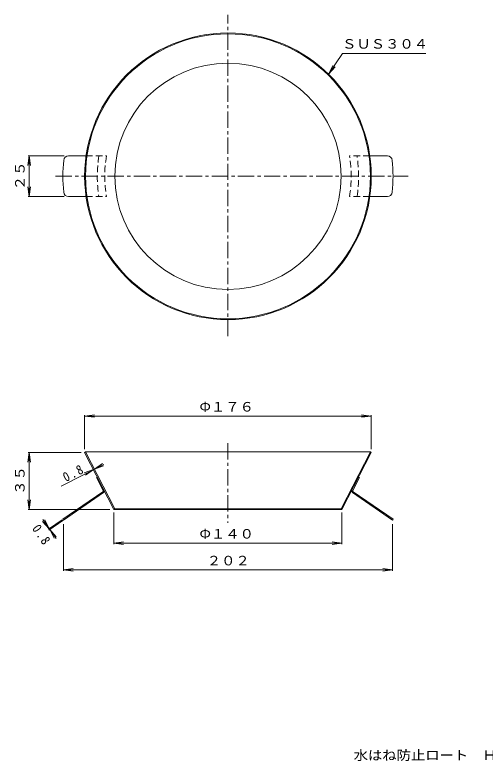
# Model space of a CAD drawing. Units: millimetres, scale not verified. Extents: x -339 to 375, y -270 to 189.
# Drawn here: x -339 to -50.3, y -269.5 to 188.6 of the extents above; entities that cross this region are included whole.
import ezdxf
from ezdxf.enums import TextEntityAlignment as Align

# ---------------------------------------------------------------- set-up
doc = ezdxf.new("R2010")
doc.units = ezdxf.units.MM
doc.header["$LTSCALE"] = 2
for name, pattern in [('CHAIN1', [8, 5, -1, 1, -1]), ('DASHED2', [3, 2, -1]), ('DOUBLE_CHAIN1', [8.8, 5, -1, 0.6, -0.6, 0.6, -1])]:
    doc.linetypes.add(name, pattern=pattern)
doc.layers.add('1-4_1-4ﾚｲﾔ', color=2, linetype='Continuous', lineweight=9)
doc.layers.add('1-F', color=7, linetype='Continuous', lineweight=9)
doc.layers.add('F-5_F-5ﾚｲﾔ', color=2, linetype='Continuous')
doc.styles.add('ＭＳ ゴシック', font='')
doc.styles.get('ＭＳ ゴシック').set_extended_font_data('MS Gothic')

msp = doc.modelspace()

# ---------------------------------------------------------------- linework, layer by layer
at = {"layer": '1-4_1-4ﾚｲﾔ', "linetype": 'CHAIN1'}
for p, q in [((-208.15, -8.708), (-208.15, 188.634)), ((-314.018, 89.551), (-97.476, 89.551)), ((-208.15, -74.325), (-208.15, -123.247))]:
    msp.add_line(p, q, dxfattribs=at)
at = {"layer": '1-4_1-4ﾚｲﾔ'}
for p, q in [((-306.03, 102.051), (-295.258, 102.051)), ((-110.271, 102.051), (-121.043, 102.051)), ((-306.03, 77.051), (-295.258, 77.051)), ((-110.271, 77.051), (-121.043, 77.051)), ((-295.617, -79.717), (-296.15, -79.991)), ((-277.617, -114.717), (-295.617, -79.717)), ((-295.617, -79.717), (-120.684, -79.717)), ((-138.684, -114.717), (-120.684, -79.717)), ((-138.15, -114.991), (-120.15, -79.991)), ((-120.684, -79.717), (-120.15, -79.991)), ((-288.914, -95.373), (-288.381, -95.098)), ((-284.823, -103.328), (-288.914, -95.373)), ((-131.478, -103.328), (-127.386, -95.373)), ((-127.386, -95.373), (-127.92, -95.098)), ((-285.016, -104.096), (-309.491, -120.998)), ((-309.15, -121.491), (-284.675, -104.59)), ((-107.15, -121.491), (-131.626, -104.59)), ((-131.285, -104.096), (-106.809, -120.998)), ((-138.15, -114.991), (-278.15, -114.991)), ((-277.617, -114.717), (-138.684, -114.717)), ((-138.684, -114.717), (-138.15, -114.991)), ((-309.491, -120.998), (-309.15, -121.491)), ((-106.809, -120.998), (-107.15, -121.491))]:
    msp.add_line(p, q, dxfattribs=at)
at = {"layer": '1-4_1-4ﾚｲﾔ', "linetype": 'DASHED2'}
for p, q in [((-295.258, 102.051), (-282.768, 102.051)), ((-121.043, 102.051), (-133.533, 102.051)), ((-295.258, 77.051), (-282.768, 77.051)), ((-121.043, 77.051), (-133.533, 77.051))]:
    msp.add_line(p, q, dxfattribs=at)
at = {"layer": '1-4_1-4ﾚｲﾔ', "linetype": 'DOUBLE_CHAIN1'}
for p, q in [((-284.582, -103.797), (-284.748, -103.912)), ((-284.582, -103.797), (-284.717, -103.534)), ((-284.273, -104.313), (-283.807, -103.991))]:
    msp.add_line(p, q, dxfattribs=at)
at = {"layer": '1-4_1-4ﾚｲﾔ'}
msp.add_lwpolyline([(-277.617, -114.717), (-278.15, -114.991), (-296.15, -79.991)], dxfattribs=at)
for radius in [88, 87.466, 69.466]:
    msp.add_circle((-208.15, 89.551), radius, dxfattribs=at)
for centre, radius, start, end in [((-306.03, 99.051), 3, 90, 174.43708), ((-110.271, 99.051), 3, 5.56292, 90), ((-208.491, 89.551), 101, 174.43708, 185.56292), ((-207.809, 89.551), 101, 354.43708, 5.56292), ((-306.03, 80.051), 3, 185.56292, 270), ((-110.271, 80.051), 3, 270, 354.43708), ((-285.357, -103.603), 0.6, 304.62624, 27.21611), ((-285.357, -103.603), 1.2, 304.62624, 27.21611), ((-130.944, -103.603), 1.2, 152.78389, 235.37376), ((-130.944, -103.603), 0.6, 152.78389, 235.37376)]:
    msp.add_arc(centre, radius, start, end, dxfattribs=at)
at = {"layer": '1-4_1-4ﾚｲﾔ', "linetype": 'DASHED2'}
for radius, start, end in [(80.231, 171.03675, 188.85554), (75.657, 170.49004, 189.50996), (75.657, 350.49004, 9.50996), (80.231, 351.14446, 8.96325)]:
    msp.add_arc((-208.15, 89.551), radius, start, end, dxfattribs=at)
at = {"layer": '1-F'}
for p, q in [((-137.757, 164.974), (-86.672, 164.974)), ((-146.352, 152.201), (-142.382, 156.699)), ((-330.229, 102.051), (-331.012, 96.102)), ((-330.829, 102.051), (-308.63, 102.051)), ((-330.229, 77.051), (-330.229, 102.051)), ((-330.229, 102.051), (-329.446, 96.102)), ((-330.229, 77.051), (-331.012, 82.999)), ((-330.229, 77.051), (-329.446, 82.999)), ((-330.829, 77.051), (-308.63, 77.051)), ((-296.15, -57.643), (-290.202, -56.86)), ((-296.15, -57.043), (-296.15, -77.982)), ((-296.15, -57.643), (-290.202, -58.426)), ((-296.15, -57.643), (-120.15, -57.643)), ((-120.15, -57.643), (-126.099, -56.86)), ((-120.15, -57.643), (-126.099, -58.426)), ((-120.15, -57.043), (-120.15, -77.982)), ((-330.229, -79.991), (-331.012, -85.94)), ((-330.829, -79.991), (-298.346, -79.991)), ((-330.229, -114.991), (-330.229, -79.991)), ((-330.229, -79.991), (-329.446, -85.94)), ((-290.175, -90.298), (-285.243, -86.881)), ((-284.419, -87.338), (-310.469, -100.735)), ((-290.708, -90.573), (-296.357, -92.597)), ((-290.708, -90.573), (-295.64, -93.99)), ((-290.175, -90.298), (-284.527, -88.274)), ((-330.229, -114.991), (-331.012, -109.043)), ((-330.229, -114.991), (-329.446, -109.043)), ((-330.829, -114.991), (-280.772, -114.991)), ((-278.15, -136.258), (-278.15, -116.849)), ((-138.15, -136.258), (-138.15, -116.849)), ((-317.919, -126.817), (-321.944, -122.367)), ((-321.799, -121.199), (-313.711, -132.912)), ((-317.919, -126.817), (-320.655, -121.477)), ((-318.413, -127.158), (-309.929, -121.3)), ((-318.072, -127.652), (-309.588, -121.794)), ((-317.578, -127.311), (-314.843, -132.651)), ((-317.578, -127.311), (-313.554, -131.761)), ((-309.15, -152.713), (-309.15, -123.978)), ((-107.15, -152.713), (-107.15, -123.978)), ((-278.15, -135.658), (-272.202, -134.875)), ((-278.15, -135.658), (-272.202, -136.441)), ((-278.15, -135.658), (-138.15, -135.658)), ((-138.15, -135.658), (-144.099, -134.875)), ((-138.15, -135.658), (-144.099, -136.441)), ((-309.15, -152.113), (-303.202, -151.33)), ((-309.15, -152.113), (-107.15, -152.113)), ((-309.15, -152.113), (-303.202, -152.896)), ((-107.15, -152.113), (-113.099, -151.33)), ((-107.15, -152.113), (-113.099, -152.896))]:
    msp.add_line(p, q, dxfattribs=at)
msp.add_lwpolyline([(-137.757, 164.974), (-146.352, 152.201), (-143.681, 157.573)], dxfattribs=at)

# ---------------------------------------------------------------- texts
at = {"layer": '1-F', "color": 2, "style": 'ＭＳ ゴシック', "width": 1.1}
for s, p in [('ＳＵＳ３０４', (-138.074, 166.169)), ('Φ１７６', (-225.65, -56.643)), ('Φ１４０', (-225.65, -134.658)), ('２０２', (-221.15, -151.113))]:
    msp.add_text(s, height=5.865, dxfattribs=at).set_placement(p, align=Align.BOTTOM_LEFT)
for s, p in [('２５', (-331.229, 81.051)), ('３５', (-331.229, -105.991))]:
    msp.add_text(s, height=5.865, rotation=90, dxfattribs=at).set_placement(p, align=Align.BOTTOM_LEFT)
at = {"layer": '1-F', "color": 2, "char_height": 5.865, "attachment_point": 7, "style": 'ＭＳ ゴシック'}
for insert, rotation in [((-307.646, -98.32), 27.216), ((-328.816, -126.807), 304.626)]:
    msp.add_mtext('\\T1.27;\\W0.9;0.8', dxfattribs=dict(at, insert=insert, rotation=rotation))
at = {"layer": 'F-5_F-5ﾚｲﾔ', "style": 'ＭＳ ゴシック', "width": 1.1}
msp.add_text('水はね防止ロート\u3000ＨＰ－２－１５０', height=5.865, dxfattribs=at).set_placement((-131, -270.622), align=Align.BOTTOM_LEFT)

doc.saveas('drawing.dxf')
